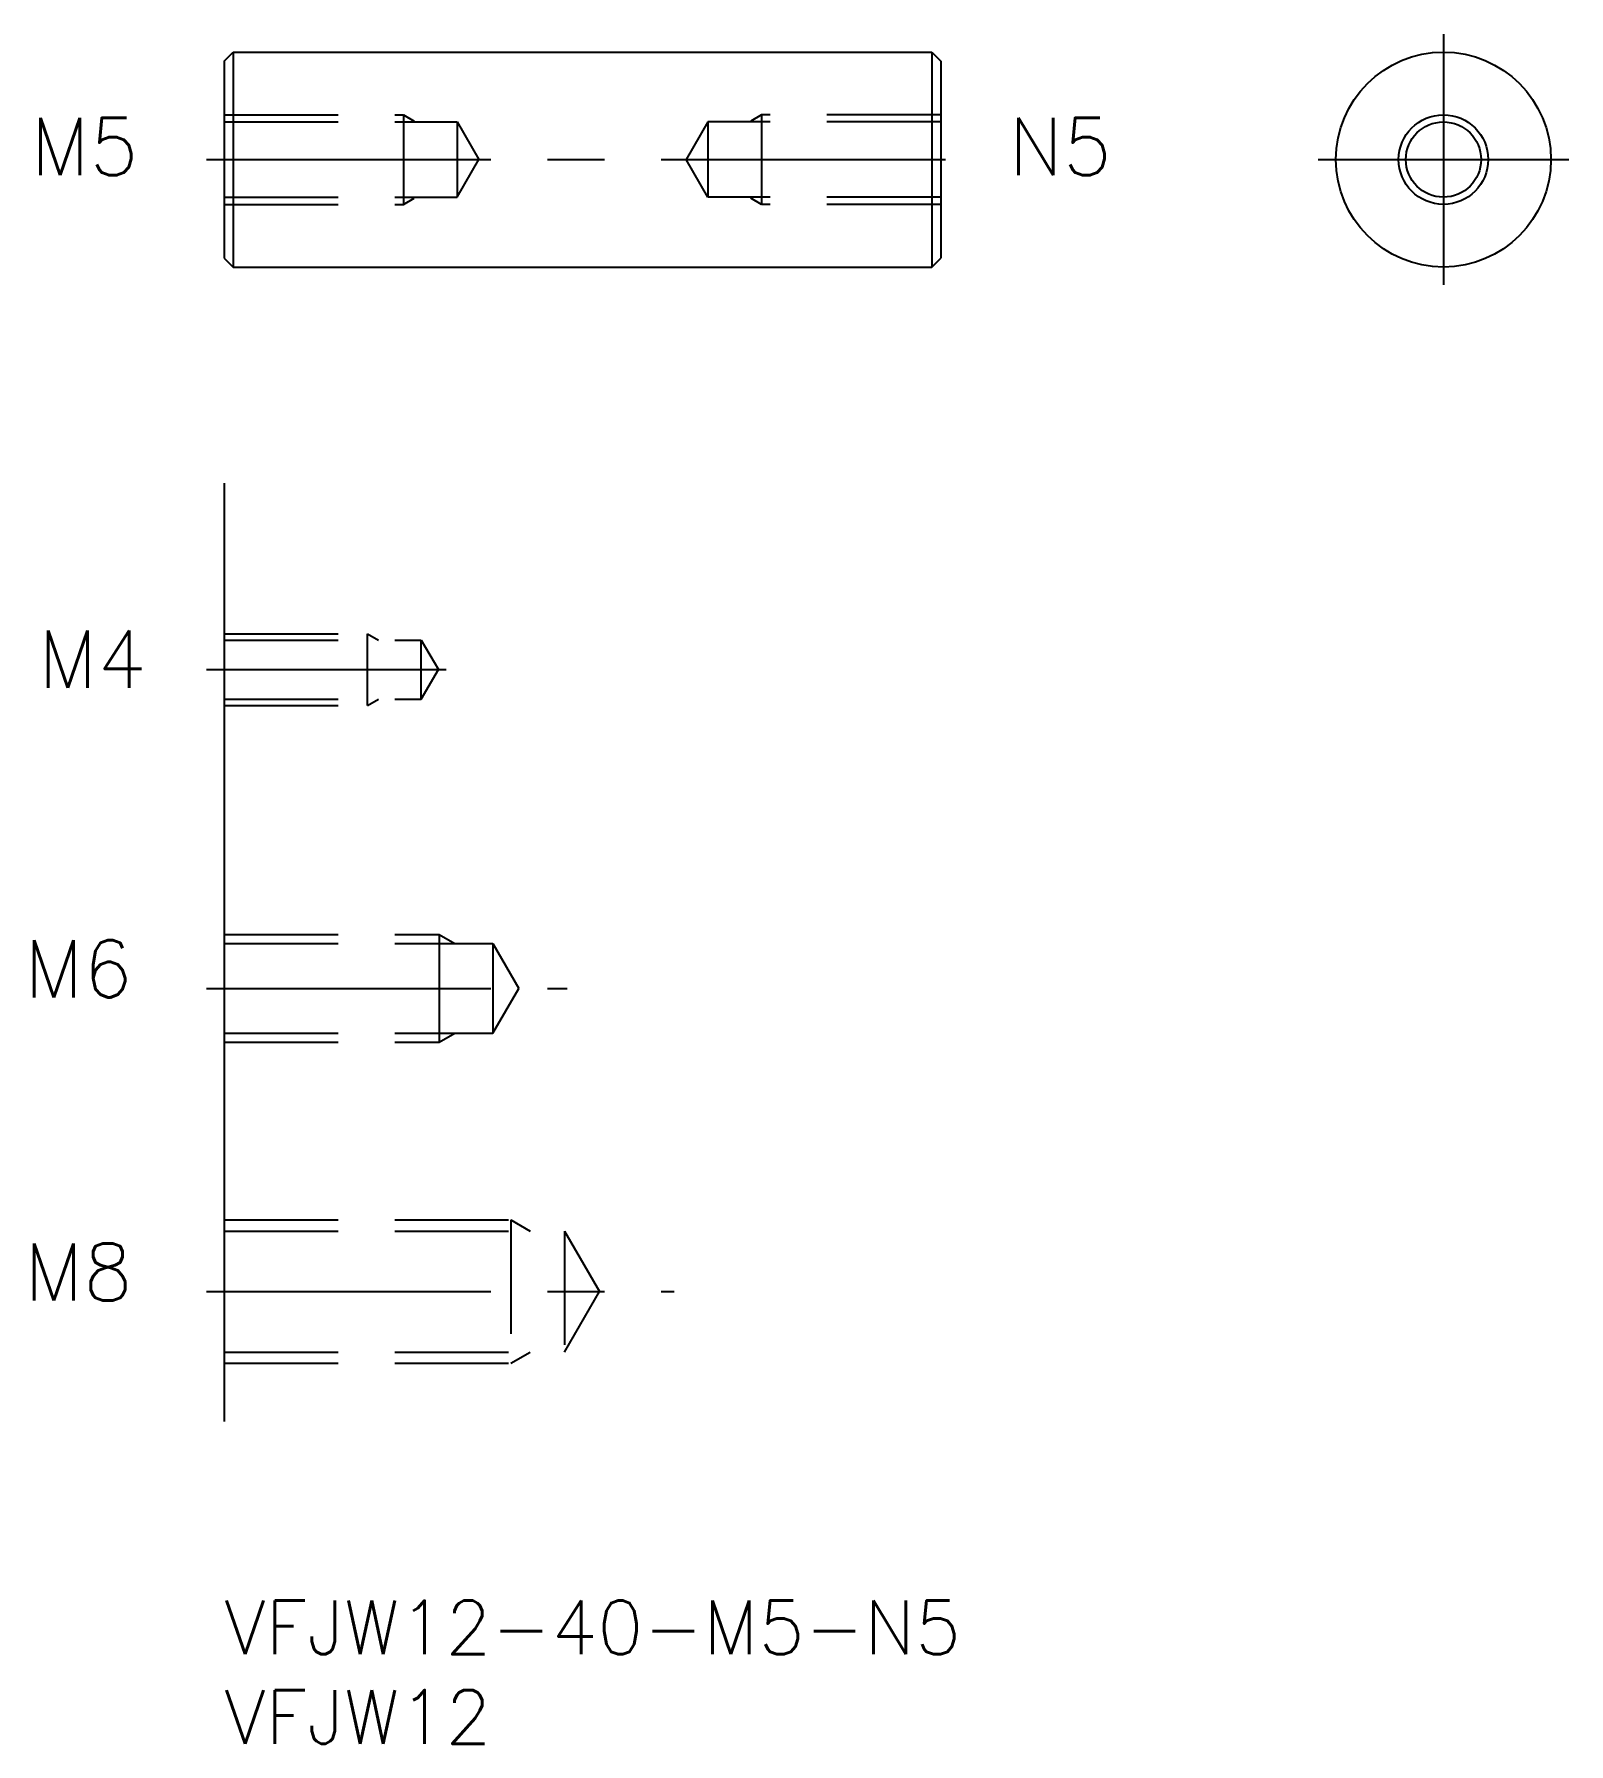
# Model space of a CAD drawing. Extents: x -10.6 to 75.1, y -8 to 87.5.
import ezdxf

# ---------------------------------------------------------------- set-up
doc = ezdxf.new("R2010")
doc.units = 0
doc.header["$LTSCALE"] = 0.5
doc.linetypes.add('CENTER', pattern=[50.8, 31.75, -6.35, 6.35, -6.35])
doc.linetypes.add('DASHED', pattern=[19.05, 12.7, -6.35])
for name, color, linetype in [('MSM_CENTER', 1, 'CENTER'), ('MSM_CONTINUOUS', 7, 'CONTINUOUS'), ('MSM_DASHED', 4, 'DASHED'), ('MSM_NARROW', 5, 'CONTINUOUS'), ('MSM_PART_NUMBER', 7, 'CONTINUOUS')]:
    doc.layers.add(name, color=color, linetype=linetype)
doc.styles.get("Standard").update_dxf_attribs({"font": 'txt.shx', "height": 3, "bigfont": 'bigfont.shx'})

# ---------------------------------------------------------------- blocks, each defined once
blk = doc.blocks.new('*U4')
at = {"layer": 'MSM_PART_NUMBER'}
blk.add_text('VFJW12-40-M5-N5', height=3, dxfattribs=at).set_placement((0, -3))
blk = doc.blocks.new('*U5')
at = {"layer": 'MSM_PART_NUMBER'}
blk.add_text('VFJW12', height=3, dxfattribs=at).set_placement((0, -8))

msp = doc.modelspace()

# ---------------------------------------------------------------- linework, layer by layer
at = {"layer": 'MSM_CENTER'}
for p, q in [((68.071, 87.453), (68.071, 73.453)), ((-1, 80.453), (41, 80.453)), ((61.071, 80.453), (75.071, 80.453)), ((-1, 51.975), (12.395, 51.975)), ((-1, 34.18), (19.149, 34.18)), ((-1, 17.247), (25.114, 17.247))]:
    msp.add_line(p, q, dxfattribs=at)
at = {"layer": 'MSM_CONTINUOUS'}
for p, q in [((0, 85.953), (0.5, 86.453)), ((0, 85.953), (0, 74.953)), ((0.5, 86.453), (39.5, 86.453)), ((0.5, 86.453), (0.5, 74.453)), ((39.5, 86.453), (39.5, 74.453)), ((39.5, 86.453), (40, 85.953)), ((40, 85.953), (40, 74.953)), ((0, 74.953), (0.5, 74.453)), ((39.5, 74.453), (40, 74.953)), ((0.5, 74.453), (39.5, 74.453)), ((0, 62.383), (0, 10))]:
    msp.add_line(p, q, dxfattribs=at)
for radius in [6, 2.1]:
    msp.add_circle((68.071, 80.453), radius, dxfattribs=at)
at = {"layer": 'MSM_DASHED'}
for p, q in [((0, 82.953), (10, 82.953)), ((0, 82.553), (13, 82.553)), ((10, 82.953), (10, 77.953)), ((10, 82.953), (10.606, 82.603)), ((13, 82.553), (14.212, 80.453)), ((13, 82.553), (13, 78.353)), ((27, 82.553), (25.788, 80.453)), ((40, 82.553), (27, 82.553)), ((27, 82.553), (27, 78.353)), ((30, 82.953), (29.394, 82.603)), ((40, 82.953), (30, 82.953)), ((30, 82.953), (30, 77.953)), ((13, 78.353), (14.212, 80.453)), ((27, 78.353), (25.788, 80.453)), ((0, 78.353), (13, 78.353)), ((10, 77.953), (10.606, 78.303)), ((40, 78.353), (27, 78.353)), ((30, 77.953), (29.394, 78.303)), ((0, 77.953), (10, 77.953)), ((40, 77.953), (30, 77.953)), ((0, 53.975), (8, 53.975)), ((0, 53.625), (11, 53.625)), ((8, 49.975), (8, 53.975)), ((8, 53.975), (8.606, 53.625)), ((11, 53.625), (11.953, 51.975)), ((11, 50.325), (11, 53.625)), ((11, 50.325), (11.953, 51.975)), ((0, 50.325), (11, 50.325)), ((0, 49.975), (8, 49.975)), ((8, 49.975), (8.606, 50.325)), ((0, 37.18), (12, 37.18)), ((0, 36.68), (15, 36.68)), ((12, 37.18), (12, 31.18)), ((12, 37.18), (12.866, 36.68)), ((15, 36.68), (15, 31.68)), ((15, 36.68), (16.443, 34.18)), ((15, 31.68), (16.443, 34.18)), ((0, 31.68), (15, 31.68)), ((12, 31.18), (12.866, 31.68)), ((0, 31.18), (12, 31.18)), ((0, 21.247), (16, 21.247)), ((16, 21.247), (17.083, 20.622)), ((16, 21.247), (16, 13.247)), ((0, 20.622), (19, 20.622)), ((19, 20.622), (20.949, 17.247)), ((19, 20.622), (19, 13.872)), ((19, 13.872), (20.949, 17.247)), ((0, 13.872), (19, 13.872)), ((16, 13.247), (17.083, 13.872)), ((0, 13.247), (16, 13.247))]:
    msp.add_line(p, q, dxfattribs=at)
at = {"layer": 'MSM_NARROW'}
msp.add_circle((68.071, 80.453), 2.5, dxfattribs=at)

# ---------------------------------------------------------------- block references
at = {"layer": 'MSM_CONTINUOUS'}
for name in ['*U4', '*U5']:
    msp.add_blockref(name, (0, 0), dxfattribs=at)

# ---------------------------------------------------------------- texts
for s, p in [('M5', (-10.818, 79.577)), ('N5', (43.804, 79.577)), ('M4', (-10.389, 50.954)), ('M6', (-11.164, 33.675)), ('M8', (-11.164, 16.742))]:
    msp.add_text(s, height=3.2, dxfattribs=at).set_placement(p)

doc.saveas('drawing.dxf')
